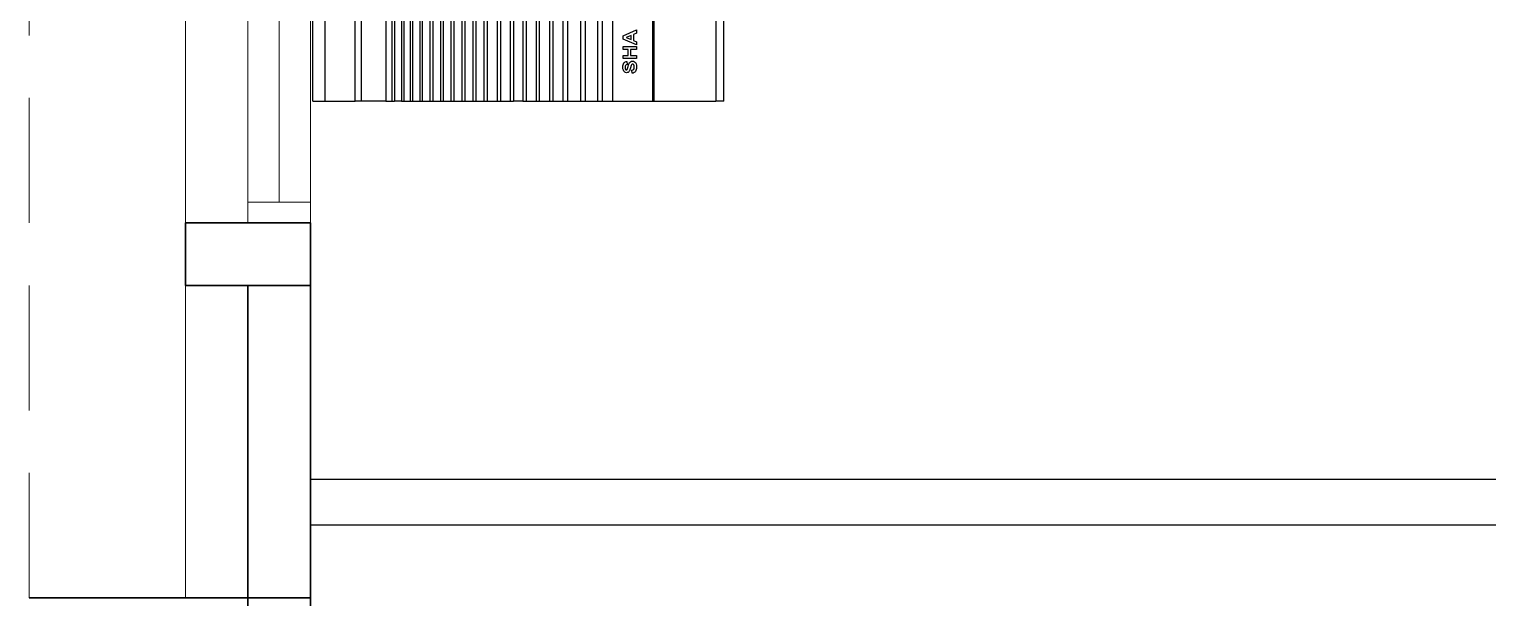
# Model space of a CAD drawing. Header units: inches. Extents: x -86208230 to 200276, y 9267 to 1246656.
# Drawn here: x 121279 to 124779, y 57073 to 58438 of the extents above; entities that cross this region are included whole.
import ezdxf

# ---------------------------------------------------------------- set-up
doc = ezdxf.new("R2010")
doc.units = ezdxf.units.IN
doc.header["$MEASUREMENT"] = 0
doc.linetypes.add('HIDDEN', pattern=[0.375, 0.25, -0.125])
doc.layers.add('Edges', color=7, linetype='Continuous')
doc.layers.add('partition', color=8, linetype='Continuous')
for name, color, linetype, lineweight in [('LW', 8, 'Continuous', 20), ('wall', 8, 'Continuous', 30), ('WIN', 8, 'Continuous', 18)]:
    doc.layers.add(name, color=color, linetype=linetype, lineweight=lineweight)

# ---------------------------------------------------------------- blocks, each defined once
blk = doc.blocks.new('air con')
at = {"layer": 'Edges'}
for p, q in [((71.402, 41.898), (152.402, 41.898)), ((71.402, 41.898), (71.402, 41.095)), ((71.402, 41.095), (152.402, 41.095)), ((71.402, 41.095), (71.402, 39.122)), ((71.402, 39.122), (152.402, 39.122)), ((71.402, 38.724), (71.402, 39.122)), ((152.402, 38.724), (71.402, 38.724)), ((71.402, 37.092), (71.402, 38.724)), ((71.402, 37.092), (71.402, 36.701)), ((152.402, 37.092), (71.402, 37.092)), ((152.402, 36.701), (71.402, 36.701)), ((71.402, 36.701), (71.402, 36.542)), ((152.402, 36.542), (71.402, 36.542)), ((71.402, 36.078), (71.402, 36.542)), ((152.402, 36.078), (71.402, 36.078)), ((71.402, 36.078), (71.402, 35.914)), ((152.402, 35.914), (71.402, 35.914)), ((71.402, 35.914), (71.402, 35.493)), ((71.402, 35.493), (71.402, 35.34)), ((152.402, 35.493), (71.402, 35.493)), ((152.402, 35.34), (71.402, 35.34)), ((71.402, 35.34), (71.402, 34.877)), ((152.402, 34.877), (71.402, 34.877)), ((71.402, 34.877), (71.402, 34.709)), ((152.402, 34.709), (71.402, 34.709)), ((71.402, 34.709), (71.402, 34.207)), ((152.402, 34.207), (71.402, 34.207)), ((71.402, 34.207), (71.402, 34.022)), ((71.402, 34.022), (71.402, 33.51)), ((152.402, 34.022), (71.402, 34.022)), ((152.402, 33.51), (71.402, 33.51)), ((71.402, 33.51), (71.402, 33.335)), ((152.402, 33.335), (71.402, 33.335)), ((71.402, 33.335), (71.402, 32.826)), ((152.402, 32.826), (71.402, 32.826)), ((71.402, 32.826), (71.402, 32.625)), ((152.402, 32.625), (71.402, 32.625)), ((71.402, 32.625), (71.402, 32.098)), ((152.402, 32.098), (71.402, 32.098)), ((71.402, 32.098), (71.402, 31.911)), ((152.402, 31.911), (71.402, 31.911)), ((71.402, 31.911), (71.402, 31.378)), ((152.402, 31.378), (71.402, 31.378)), ((71.402, 31.378), (71.402, 31.189)), ((152.402, 31.189), (71.402, 31.189)), ((71.402, 31.189), (71.402, 30.654)), ((152.402, 30.654), (71.402, 30.654)), ((71.402, 30.654), (71.402, 30.439)), ((152.402, 30.439), (71.402, 30.439)), ((71.402, 30.439), (71.402, 29.791)), ((152.402, 29.791), (71.402, 29.791)), ((71.402, 29.791), (71.402, 29.562)), ((71.402, 29.562), (71.402, 28.935)), ((152.402, 29.562), (71.402, 29.562)), ((152.402, 28.935), (71.402, 28.935)), ((71.402, 28.935), (71.402, 28.714)), ((152.402, 28.714), (71.402, 28.714)), ((71.402, 28.092), (71.402, 28.714)), ((152.402, 28.092), (71.402, 28.092)), ((71.402, 28.092), (71.402, 27.871)), ((71.402, 27.871), (71.402, 27.226)), ((152.402, 27.871), (71.402, 27.871)), ((152.402, 27.226), (71.402, 27.226)), ((71.402, 27.226), (71.402, 27.024)), ((71.402, 27.024), (71.402, 26.349)), ((152.402, 27.024), (71.402, 27.024)), ((152.402, 26.349), (71.402, 26.349)), ((71.402, 26.349), (71.402, 26.117)), ((152.402, 26.117), (71.402, 26.117)), ((71.402, 26.117), (71.402, 25.469)), ((152.402, 25.469), (71.402, 25.469)), ((71.402, 25.469), (71.402, 25.162)), ((152.402, 25.162), (71.402, 25.162)), ((71.402, 25.162), (71.402, 24.304)), ((152.402, 24.304), (71.402, 24.304)), ((71.402, 24.304), (71.402, 24.002)), ((152.402, 24.002), (71.402, 24.002)), ((71.402, 24.002), (71.402, 23.184)), ((71.402, 23.184), (71.402, 22.883)), ((152.402, 23.184), (71.402, 23.184)), ((152.402, 22.883), (71.402, 22.883)), ((71.402, 22.883), (71.402, 22.213)), ((152.402, 22.213), (71.402, 22.213)), ((71.402, 22.213), (71.402, 19.568)), ((73.283, 21.282), (73.294, 21.346)), ((73.289, 21.232), (73.283, 21.282)), ((73.306, 21.186), (73.289, 21.232)), ((73.294, 21.346), (73.326, 21.406)), ((73.334, 21.144), (73.306, 21.186)), ((73.326, 21.406), (73.378, 21.457)), ((73.374, 21.106), (73.334, 21.144)), ((73.412, 21.082), (73.374, 21.106)), ((73.378, 21.457), (73.448, 21.494)), ((73.448, 21.494), (73.537, 21.517)), ((73.481, 21.324), (73.473, 21.293)), ((73.473, 21.293), (73.48, 21.265)), ((73.48, 21.265), (73.502, 21.241)), ((73.504, 21.347), (73.481, 21.324)), ((73.502, 21.241), (73.567, 21.212)), ((73.563, 21.371), (73.504, 21.347)), ((73.537, 21.517), (73.642, 21.525)), ((73.64, 21.379), (73.563, 21.371)), ((73.567, 21.212), (73.685, 21.182)), ((73.713, 21.372), (73.64, 21.379)), ((73.642, 21.525), (73.729, 21.52)), ((73.685, 21.182), (73.811, 21.152)), ((73.766, 21.35), (73.713, 21.372)), ((73.729, 21.52), (73.804, 21.507)), ((73.8, 21.311), (73.766, 21.35)), ((73.82, 21.253), (73.8, 21.311)), ((73.804, 21.507), (73.868, 21.484)), ((73.811, 21.152), (73.899, 21.12)), ((74.019, 21.261), (73.82, 21.253)), ((73.868, 21.484), (73.921, 21.453)), ((73.899, 21.12), (73.961, 21.081)), ((73.921, 21.453), (73.962, 21.414)), ((73.962, 21.414), (73.992, 21.369)), ((73.992, 21.369), (74.011, 21.318)), ((74.011, 21.318), (74.019, 21.261)), ((74.215, 20.639), (74.215, 21.51)), ((74.215, 21.51), (74.413, 21.51)), ((74.413, 21.51), (74.413, 21.167)), ((74.413, 21.167), (74.802, 21.167)), ((74.802, 21.167), (74.802, 21.51)), ((74.802, 21.51), (75.001, 21.51)), ((75.001, 21.51), (75.001, 20.639)), ((75.106, 20.639), (75.489, 21.51)), ((75.592, 21.306), (75.459, 20.983)), ((75.489, 21.51), (75.699, 21.51)), ((75.727, 20.983), (75.592, 21.306)), ((75.699, 21.51), (76.093, 20.639)), ((73.247, 20.922), (73.441, 20.939)), ((73.262, 20.853), (73.247, 20.922)), ((73.287, 20.793), (73.262, 20.853)), ((73.322, 20.742), (73.287, 20.793)), ((73.367, 20.7), (73.322, 20.742)), ((73.422, 20.666), (73.367, 20.7)), ((73.462, 21.059), (73.412, 21.082)), ((73.488, 20.642), (73.422, 20.666)), ((73.441, 20.939), (73.467, 20.864)), ((73.598, 21.02), (73.462, 21.059)), ((73.467, 20.864), (73.511, 20.812)), ((73.565, 20.628), (73.488, 20.642)), ((73.511, 20.812), (73.574, 20.782)), ((73.653, 20.623), (73.565, 20.628)), ((73.574, 20.782), (73.655, 20.772)), ((73.757, 20.982), (73.598, 21.02)), ((73.771, 20.631), (73.653, 20.623)), ((73.655, 20.772), (73.739, 20.781)), ((73.739, 20.781), (73.8, 20.808)), ((73.8, 20.965), (73.757, 20.982)), ((73.867, 20.655), (73.771, 20.631)), ((73.828, 20.944), (73.8, 20.965)), ((73.8, 20.808), (73.836, 20.847)), ((73.843, 20.92), (73.828, 20.944)), ((73.836, 20.847), (73.848, 20.892)), ((73.848, 20.892), (73.843, 20.92)), ((73.943, 20.695), (73.867, 20.655)), ((74, 20.752), (73.943, 20.695)), ((73.961, 21.081), (74.008, 21.031)), ((74.035, 20.82), (74, 20.752)), ((74.008, 21.031), (74.037, 20.968)), ((74.047, 20.892), (74.035, 20.82)), ((74.037, 20.968), (74.047, 20.892)), ((74.413, 20.639), (74.215, 20.639)), ((74.802, 21.02), (74.413, 21.02)), ((74.413, 21.02), (74.413, 20.639)), ((74.802, 20.639), (74.802, 21.02)), ((75.001, 20.639), (74.802, 20.639)), ((75.317, 20.639), (75.106, 20.639)), ((75.398, 20.837), (75.317, 20.639)), ((75.791, 20.837), (75.398, 20.837)), ((75.459, 20.983), (75.727, 20.983)), ((75.877, 20.639), (75.791, 20.837)), ((76.093, 20.639), (75.877, 20.639)), ((152.402, 19.568), (71.402, 19.568)), ((71.402, 19.568), (71.402, 19.493)), ((152.402, 19.493), (71.402, 19.493)), ((71.402, 19.493), (71.402, 15.42)), ((76.855, 15.42), (71.402, 15.42)), ((71.402, 14.898), (71.402, 15.42)), ((71.402, 14.898), (152.402, 14.898))]:
    blk.add_line(p, q, dxfattribs=at)
blk = doc.blocks.new('2.0 HP AIR CONDITION')
at = {"xscale": 36.51607049631966, "yscale": 36.51607049631966, "zscale": 36.51607049631966}
blk.add_blockref('air con', (-4183.5, -544), dxfattribs=at)

msp = doc.modelspace()

# ---------------------------------------------------------------- linework, layer by layer
at = {"layer": 'LW', "linetype": 'HIDDEN', "ltscale": 1200}
msp.add_line((121278.7, 57073.1), (121278.7, 61873.1), dxfattribs=at)
at = {"layer": 'LW'}
for p, q in [((121653.7, 57973.1), (121653.7, 60973.1)), ((121653.7, 57823.1), (121653.7, 57073.1))]:
    msp.add_line(p, q, dxfattribs=at)
at = {"layer": 'partition'}
for p, q in [((121953.7, 57358.1), (125953.7, 57358.1)), ((121953.7, 57248.1), (121953.7, 57358.1)), ((121953.7, 57248.1), (125953.7, 57248.1))]:
    msp.add_line(p, q, dxfattribs=at)
at = {"layer": 'wall'}
for p, q in [((121953.7, 54973.1), (121953.7, 57973.1)), ((121803.7, 55123.1), (121803.7, 57823.1)), ((121278.7, 57073.1), (121953.7, 57073.1))]:
    msp.add_line(p, q, dxfattribs=at)
msp.add_lwpolyline([(121953.7, 57823.1), (121953.7, 57973.1), (121653.7, 57973.1), (121653.7, 57823.1)], close=True, dxfattribs=at)
at = {"layer": 'WIN'}
for p, q in [((121953.7, 60973.1), (121953.7, 57973.1)), ((121803.7, 60948.1), (121803.7, 57998.1)), ((121878.7, 58023.1), (121878.7, 58563.1))]:
    msp.add_line(p, q, dxfattribs=at)
msp.add_lwpolyline([(121803.7, 57973.1), (121803.7, 58023.1), (121953.7, 58023.1), (121953.7, 57973.1)], close=True, dxfattribs=at)

# ---------------------------------------------------------------- block references
at = {"rotation": 90}
msp.add_blockref('2.0 HP AIR CONDITION', (122945.3, 59841.3), dxfattribs=at)

doc.saveas('drawing.dxf')
